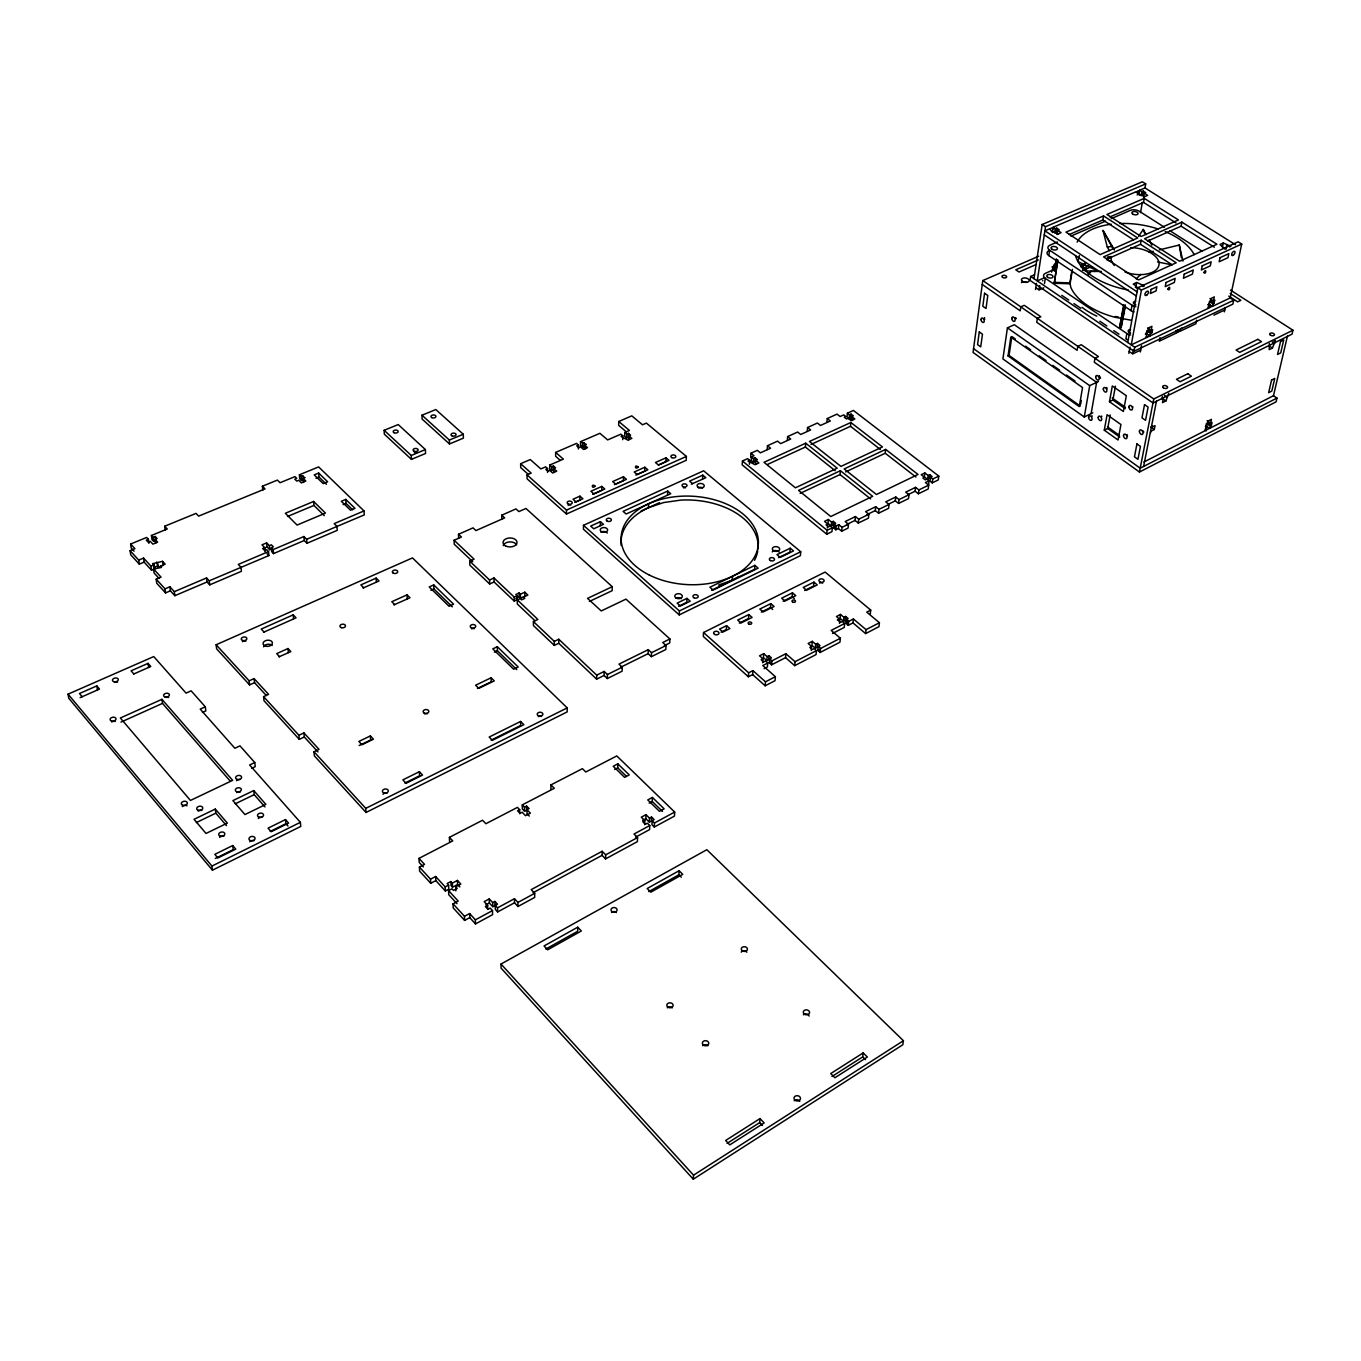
<?xml version="1.0" encoding="UTF-8"?>
<svg xmlns="http://www.w3.org/2000/svg" width="1361" height="1361" viewBox="0 0 1361 1361"><rect width="100%" height="100%" fill="white"/><g stroke="black" fill="none" stroke-linecap="round" stroke-linejoin="round"><path stroke-width="1.5" d="M547.564 472.437L547.564 468.541L545.642 466.84L540.844 468.916L530.28 459.559L520.651 463.71L520.685 467.606L528.221 474.326M549.742 465.054L549.742 468.95L551.664 470.651L553.451 469.885L553.451 465.972L551.681 466.755L549.742 465.054L563.369 459.133L555.662 452.396L576.52 443.397L578.442 445.064L578.408 448.943M550.933 788.972L550.933 784.906L582.423 768.659L585.791 771.993L616.788 755.933L674.682 812.058L674.478 816.09L654.301 827.029L651.936 824.715L652.106 820.683L654.131 819.577L651.545 817.042L649.503 818.131L649.35 822.18L651.375 821.091L651.545 817.042M551.664 470.651L551.681 466.755M553.791 472.539L553.808 468.626L555.577 467.861L553.451 465.972M554.318 641.388L558.776 639.245L558.759 643.26L554.318 645.403L554.318 641.388L533.41 621.569L537.867 619.459L515.887 598.483L519.119 596.969L519.085 592.988L515.836 594.485L517.163 595.727L517.214 599.725L514.254 601.103L494.077 581.981L494.009 577.983L489.586 580.007L489.671 583.988L494.077 581.981M555.662 452.396L555.645 456.292L560.273 460.341M626.264 431.76L618.66 425.347L618.745 421.485L631.793 415.854L642.494 424.802L646.39 423.101L686.386 456.428L686.216 460.307L566.448 514.033L566.482 510.103L527.064 474.904L531.198 473.101L520.651 463.71M249.573 684.906L249.148 680.84L254.099 678.595L254.524 682.661L249.573 684.906L216.603 648.823L216.144 644.757L412.485 557.908L567.214 707.89L567.18 711.905L366.041 812.449L314.357 755.865L314.017 751.782L319.035 749.367L303.928 732.916L298.927 735.28L299.284 739.363L304.286 736.981L303.928 732.916M579.939 496.153L582.916 498.772L576.026 501.852L573.049 499.215L579.939 496.153L579.888 500.065L574.733 502.379M580.535 441.662L580.501 445.54L586.285 448.279L584.549 449.045L584.601 445.149L586.336 444.401L580.535 441.662L599.895 433.308L607.652 439.909L620.871 434.176L622.828 435.826L622.726 439.688M582.423 447.208L582.474 443.329M577.727 927.198L581.334 930.992L547.632 949.808L544.043 945.963L577.727 927.198L577.676 931.264L545.829 949.042M584.158 446.459L584.209 442.563M583.495 525.295L583.444 529.225L679.224 614.9L800.404 555.662L800.727 551.749L703.637 470.804L583.495 525.295L679.394 610.953L679.224 614.9M596.713 675.141L604.165 671.449L604.08 675.464L596.645 679.156L596.713 675.141L558.776 639.245M600.32 525.601L600.405 521.671L590.691 526.095L593.719 528.783L603.433 524.359L600.405 521.671M601.817 486.404L604.811 489.007L593.889 493.873L590.912 491.27L601.817 486.404L601.749 490.317L592.664 494.366M649.503 818.131L645.982 814.678L641.286 817.195L644.808 820.666L642.783 821.755L645.369 824.307L647.411 823.218L649.758 825.532L634.022 834.038L637.56 837.559L637.424 841.608L605.577 858.893L602.072 855.337L602.157 851.271L531.198 889.652L534.686 893.326L534.703 897.409L517.98 906.494L514.509 902.785L514.458 898.702L497.565 907.838L497.65 911.921L514.509 902.785M501.801 519.136L501.75 515.19L515.955 508.912L518.881 511.583L525.958 508.47L612.246 586.693L587.561 598.381L601.222 610.953L625.958 599.129L669.901 638.972L662.722 642.528L666.005 645.522L665.835 649.503L651.375 656.683L651.528 652.685L648.244 649.673L618.966 664.134L622.249 667.196L622.13 671.194L607.346 678.544L607.431 674.529L604.165 671.449M605.577 858.893L605.679 854.844L602.157 851.271M612.246 586.693L612.161 590.674L589.398 601.46M623.457 476.758L626.451 479.344L615.648 484.159L612.671 481.573L623.457 476.758L623.355 480.654L614.372 484.669M624.835 432.458L624.733 436.337L626.672 437.97L628.374 437.238L628.493 433.359L626.775 434.108L624.835 432.458L629.428 430.467L618.745 421.485M626.281 776.212L617.741 767.876L617.843 763.844L613.216 766.26L624.631 777.386L629.258 774.953L617.843 763.844M626.672 437.97L626.775 434.108M628.816 439.79L628.918 435.928L630.636 435.18L628.493 433.359M644.842 467.231L647.853 469.783L637.169 474.547L634.192 471.995L644.842 467.231L644.723 471.127L635.842 475.091M621.177 545.489A68.611 44.284 2.7 0 1 648.448 507.704L648.568 503.791M651.375 656.683L648.108 653.671L648.244 649.673M644.672 824.715L644.808 820.666M649.35 822.18L645.829 818.727L645.982 814.678M649.758 825.532L649.605 829.581L635.638 837.151M662.484 811.445L652.242 801.476L652.412 797.444L647.751 799.928L659.473 811.343L664.134 808.842L652.412 797.444M666.005 457.806L669 460.341L658.452 465.054L655.458 462.502L666.005 457.806L665.852 461.685L658.826 464.833M667.536 494.979L667.69 491.083L623.1 511.362L626.128 514.016L670.752 493.686L667.69 491.083M654.301 827.029L654.454 822.997L652.106 820.683M669.901 638.972L669.731 642.953L664.355 645.624M686.965 598.364L690.197 601.222L680.381 606.002L677.149 603.127L686.965 598.364L686.761 602.311L678.612 606.274M681.317 877.199L678.884 874.783L679.088 870.734L647.173 888.529L650.796 892.187L682.746 874.34L679.088 870.734M702.565 479.021L702.769 475.142L689.602 481.131L692.664 483.699M870.274 614.015L870.717 610.085L825.14 572.079L703.535 632.508L703.314 636.472L748.38 676.774L752.633 674.597L752.922 670.616L748.669 672.81L748.38 676.774M726.57 625.635L729.887 628.561L722.878 632.065L719.561 629.122L726.57 625.635L726.315 629.582L721.075 632.202M693.293 1179.204L693.549 1175.172L501.018 964.047L706.835 849.706L903.415 1040.723L902.836 1044.738L693.293 1179.204L501.086 968.13L501.018 964.047M718.591 585.077L732.252 580.177L732.507 576.247M749.435 464.203L749.69 460.341L747.631 458.657L742.443 461.022L742.204 464.884L826.756 534.21L831.962 531.675L832.337 527.779L830.159 525.992L828.475 526.809L826.076 524.853L827.76 524.036L824.494 521.382L828.373 519.511L831.622 522.165L831.248 526.061L832.932 525.244L833.306 521.365L831.622 522.165M750.694 457.109L750.949 453.247L757.328 450.338L760.408 452.839L770.564 448.211L767.485 445.727L777.573 441.134L780.67 443.618L790.707 439.042L787.628 436.575L797.614 432.032L800.71 434.482L810.646 429.957L807.549 427.524L817.417 423.033L820.513 425.449L830.346 420.974L827.25 418.559L837.015 414.118L840.128 416.517L843.735 414.884L845.81 416.483L844.228 417.198L846.508 418.967L848.09 418.252L851.203 420.651L854.861 418.984L851.731 416.585L853.313 415.854L851.033 414.101L849.451 414.816L849.077 418.627L850.659 417.912L851.033 414.101M750.949 453.247L754.028 455.748L751.476 456.905L751.204 460.784L753.262 462.451L754.93 461.685L755.185 457.823L753.535 458.589L753.262 462.451M755.525 464.288L755.797 460.426L757.465 459.678L755.185 457.823M748.805 614.56L752.123 617.452L741.047 622.998L737.713 620.072L748.805 614.56L748.516 618.506L739.295 623.117M754.879 565.376L758.128 568.166L713.113 590.062L709.881 587.237L754.879 565.376L754.589 569.306L711.531 590.266M767.196 449.589L767.485 445.727M762.636 662.756L762.943 658.792L759.54 655.798L763.742 653.637L767.145 656.648L766.838 660.612L768.659 659.677L768.965 655.713L767.145 656.648M763.742 653.637L763.436 657.601L766.838 660.612M772.674 609.473L770.462 607.55L770.768 603.621L759.812 609.065L763.147 611.957L774.103 606.479L770.768 603.621M762.943 658.792L761.122 659.728L763.606 661.939L765.443 661.004L767.723 663.011L762.789 665.546L775.379 676.689L775.055 680.653L765.171 685.791L765.494 681.81L752.922 670.616M767.723 663.011L767.4 666.975L764.133 668.676M771.602 664.814L771.925 660.851L785.875 653.688L785.535 657.652L771.602 664.814L769.339 662.807L769.645 658.843L771.466 657.907L768.965 655.713M787.321 440.42L787.628 436.575M790.231 548.211L793.497 550.95L780.227 557.398L776.961 554.659L790.231 548.211L789.907 552.124L778.56 557.653M794.365 598.636L792.136 596.73L792.476 592.801L781.656 598.194L784.991 601.052L795.811 595.642L792.476 592.801M835.178 470.719L805.389 447.037L805.712 443.193L764.014 462.315L795.402 487.816L837.202 468.184L805.712 443.193M807.226 431.352L807.549 427.524M815.715 644.331L817.485 643.413L817.11 647.377L815.341 648.295L815.715 644.331L812.279 641.371L808.162 643.498L811.598 646.458L809.812 647.377L812.33 649.571L814.116 648.636L816.413 650.626L816.039 654.59L794.688 665.648L795.028 661.684L785.875 653.688M762.398 1125.513L759.659 1122.621L760.016 1118.589L725.651 1140.484L729.768 1144.89L764.15 1122.927L760.016 1118.589M826.91 422.386L827.25 418.559M813.929 582.117L817.263 584.924L806.563 590.266L803.228 587.442L813.929 582.117L813.555 586.047L804.657 590.487M811.224 650.422L811.598 646.458M812.279 641.371L811.905 645.335L815.341 648.295M826.756 534.21L827.114 530.314L742.443 461.022M827.386 527.932L827.76 524.036M828.373 519.511L827.998 523.407L831.248 526.061M843.905 617.333L845.64 616.448L845.232 620.378L843.497 621.279L843.905 617.333L840.469 614.457L836.454 616.516L839.873 619.408L838.121 620.293L840.639 622.436L842.391 621.535L844.671 623.474L831.163 630.415L840.366 638.241L839.958 642.188L820.156 652.446L817.859 650.473L818.233 646.509L820.02 645.59L817.485 643.413M820.156 652.446L820.53 648.499L818.233 646.509M835.824 529.786L836.198 525.89L838.784 524.648L838.393 528.527L835.824 529.786L833.647 528.017L834.021 524.121L835.688 523.304L833.306 521.365M870.632 498.909L840.026 474.564L840.4 470.702L798.584 490.385L830.754 516.534L872.673 496.323L840.4 470.702M928.134 475.465L924.851 472.947L924.374 476.792L927.641 479.31L928.134 475.465L929.716 474.7L932.132 476.571L930.55 477.337L930.056 481.182L932.251 482.866L938.29 479.94L938.784 476.095L853.432 410.461L847.376 413.217L847.001 417.027L849.077 418.627M880.38 449.47L850.489 426.299L850.863 422.488L809.455 441.474L840.962 466.415L882.455 446.935L850.863 422.488M851.731 416.585L851.357 420.396L852.939 419.681L850.659 417.912M875.701 506.717L875.276 510.596L878.56 513.216L878.985 509.337L875.701 506.717L865.596 511.634L868.879 514.254L868.454 518.133L858.298 523.083L858.706 519.204L855.423 516.568L845.198 521.535L848.481 524.189L848.09 528.068L841.676 531.198L842.051 527.319L838.784 524.648M839.465 623.338L839.873 619.408M843.497 621.279L840.077 618.387L840.469 614.457M858.298 523.083L855.031 520.446L855.423 516.568M844.671 623.474L844.262 627.404L832.473 633.477M848.294 625.328L848.703 621.399L853.398 618.983L852.973 622.913L848.294 625.328L845.998 623.406L846.423 619.459L848.158 618.575L845.64 616.448M845.657 471.91L885.228 453.247L885.654 449.402L918.029 474.462L876.433 494.502L844.143 468.95L885.654 449.402M852.973 622.913L865.63 633.58L866.072 629.65L879.427 622.726L866.736 612.127L870.717 610.085M895.759 496.986L895.3 500.848L898.583 503.434L899.043 499.572L895.759 496.986L885.756 501.835L889.039 504.438L888.597 508.316L878.56 513.216M879.427 622.726L878.968 626.655L865.63 633.58M915.579 487.357L915.102 491.219L918.386 493.788L918.862 489.926L915.579 487.357L905.694 492.155L908.978 494.741L908.519 498.602L898.583 503.434M928.593 484.652L929.07 480.807L926.875 479.106L925.293 479.872L922.877 478.017L924.476 477.252L921.193 474.717L924.851 472.947M929.716 474.7L929.24 478.545L927.641 479.31M929.07 480.807L925.412 482.594L928.695 485.145L928.219 488.99L918.386 493.788M932.251 482.866L932.744 479.021L938.784 476.095M831.962 1076.5L862.67 1056.919L863.18 1052.904L867.348 1057.021L834.888 1077.759L830.737 1073.574L863.18 1052.904M1038.715 256.225L982.795 280.553L973.047 352.431L1139.446 472.029L1276.074 401.835L1276.958 398.075L1273.454 395.728L1209.453 428.494L1205.965 426.095L1206.509 423.56L1207.922 422.829L1211.409 425.244L1212.022 422.454L1210.592 423.169L1207.105 420.77M1091.114 413.642L1096.643 382.339L1014.336 324.718L1007.429 327.848L1002.904 358.93L1084.258 417.01L1092.832 412.808M1008.042 355.901L1010.815 337.018L1082.539 387.562L1079.256 406.599L1008.042 355.901L1009.062 355.425L1011.852 336.541L1015.255 338.94M1034.547 274.735L1030.668 276.436L1030.073 280.4L1134.019 351.257L1232.862 304.149L1233.712 300.22L1230.174 297.94L1212.311 306.446L1208.806 304.149M1033.952 278.682L1042.169 224.497L1142.338 181.796L1145.707 183.905L1144.975 188.005L1139.548 190.268L1138.834 194.283M1035.5 289.553L1036.436 283.36M1145.707 183.905L1045.52 226.709L1037.252 280.91L1043.87 278.001M1039.089 289.74L1039.719 285.606M1044.482 283.581L1045.299 278.29A6.397 3.522 8.1 0 1 1045.469 273.289L1054.996 269.087M1134.019 311.958A6.635 3.675 9.4 0 1 1131.059 310.665L1048.821 255.613L1049.654 250.22A6.448 3.505 8.1 0 1 1049.79 245.269L1057.48 241.935M1143.546 197.243L1144.278 193.228L1147.646 195.355L1144.363 196.767L1140.977 194.64L1139.548 195.252L1136.265 191.663L1053.023 227.321L1052.393 231.404L1058.586 233.854M1054.639 232.884L1055.268 228.801L1056.765 228.155L1059.232 229.788L1057.735 230.417L1057.089 234.5L1061.104 232.646L1057.735 230.417M1056.136 232.238L1056.765 228.155M1051.56 272.132L1054.112 264.612L1057.514 263.115M1052.716 270.397L1055.064 264.221M1056.323 258.811L1054.384 271.145L1056.238 260.019M1123.454 308.096L1121.583 318.474L1114.948 317.249A62.402 34.229 9.2 0 1 1070.869 287.511L1070.086 283.803L1054.265 283.258L1057.667 259.679M1054.265 283.258L1057.854 260.563M1071.566 272.591L1069.882 282.901L1054.094 282.356M1070.086 283.803L1072.434 269.376M1082.829 270.448L1082.301 265.616L1083.747 264.97M1086.588 266.365L1083.305 264.187L1082.88 266.79L1086.163 268.968L1086.588 266.365L1088.034 265.735M1069.083 234.602L1102.869 219.989L1103.55 215.94L1137.728 237.971L1100.13 254.626L1065.969 232.136L1103.55 215.94M1080.634 404.183L1081.28 400.389M1084.258 417.01L1089.719 385.656L1098.378 381.505M1143.223 191.067L1141.794 191.68L1141.079 195.695L1142.491 195.082L1143.223 191.067L1145.69 192.616L1144.278 193.228M1125.36 306.31L1121.073 327.712L1119.559 327.44L1123.693 304.575M1140.518 212.622L1142.372 202.364M1109.964 216.909L1143.529 202.398L1144.261 198.366L1178.456 219.955L1141.113 236.491L1106.918 214.477L1144.261 198.366M1121.073 327.712L1125.224 304.847M1104.281 430.178L1107.088 414.714L1120.937 424.53L1118.044 440.011L1104.281 430.178L1107.701 428.494L1110.168 414.952M1109.453 401.699L1112.311 385.946L1126.33 395.728L1123.369 411.498L1109.453 401.699L1112.89 400.015L1115.408 386.235M1106.629 259.322L1140.45 244.282L1141.198 240.216L1176.21 262.792L1138.579 279.924L1103.584 256.889L1141.198 240.216M1125.887 338.889L1126.874 333.547L1045.299 278.29M1131.059 310.665L1132.063 305.238L1049.654 250.22M1135.942 286.61L1136.707 282.493L1144.363 285.861L1142.849 286.542M1127.759 342.479L1137.847 287.715L1238.153 241.799L1241.725 244.044L1230.208 297.957M1128.864 353.384L1130.021 347.123M1241.725 244.044L1141.42 290.08L1131.246 344.86L1146.66 337.562L1146.234 332.662L1147.714 331.965L1148.48 327.95L1151.899 326.334L1151.117 330.349L1147.612 328.001M1132.743 353.673L1133.526 349.505M1134.019 351.257L1134.751 347.259L1233.712 300.22M1140.314 351.955L1141.488 345.711M1151.117 330.349L1152.597 329.651L1152.035 332.594L1148.531 330.23L1147.068 330.927L1146.557 333.598L1150.062 335.946L1209.027 307.994L1208.772 303.112L1210.184 302.448L1211.018 298.467L1214.301 296.919L1213.468 300.9L1209.963 298.62M1150.062 335.946L1150.572 333.292L1152.035 332.594M1147.544 241.118L1181.127 226.181L1181.909 222.132L1216.938 244.248L1179.579 261.261L1144.567 238.719L1181.909 222.132M1159.98 337.664L1159.3 341.186L1176.55 332.952L1177.078 330.315L1175.632 331.012M1139.446 472.029L1153.771 398.96L1292.95 330.23L1230.497 290.08M1143.614 466.466L1156.459 401.24M1150.521 432.934L1150.845 431.233L1154.264 429.515L1155.047 425.619L1151.61 427.337L1151.95 425.636M1162.362 396.459L1161.784 399.385L1163.281 398.654L1162.498 402.618L1165.918 400.917L1168.793 393.295M1196.625 320.209L1195.911 323.731L1179.885 331.369L1180.412 328.733L1181.858 328.052M1222.45 247.073L1223.284 243.007L1230.871 246.239L1229.442 246.885M1212.311 306.446L1214.88 300.22L1213.468 300.9M1225.989 249.301L1226.839 245.252M1224.339 311.839L1225.223 307.722M1209.453 428.494L1211.409 425.244M1210.592 423.169L1211.426 419.358L1208.143 421.025L1207.326 424.836L1205.914 425.568L1206.186 430.161L1143.869 462.042M1119.559 327.44L1121.583 318.474M1269.354 343.567L1269.201 349.658L1272.416 348.076L1275.359 340.607L1273.964 341.288M1079.324 255.596L1077.946 261.567L1097.119 270.669M1273.471 395.745L1287.472 335.963M1292.95 330.23L1292.031 334.143L1152.988 402.958L1094.295 362.23L1094.993 358.249L1098.463 356.616L1081.263 344.707L1077.793 346.34L1077.112 350.304L1036.759 322.302L1037.371 318.338L1040.825 316.773L1024.255 305.306L1020.784 306.854L1020.206 310.818L982.268 284.483M1138.545 236.406L1143.274 229.431L1146.132 234.67M1088.528 274.701L1091.012 271.4L1101.389 271.434M1136.282 278.903L1140.62 274.514M1088.051 274.003L1091.012 271.4M693.549 1175.172L903.415 1040.723M727.063 1143.41L759.659 1122.621M648.789 891.591L678.884 874.783M469.766 917.637L464.611 920.41L464.492 916.327L469.63 913.554L469.766 917.637L475.499 923.915L492.563 914.677L492.478 910.594L490.164 908.093L487.953 909.284L485.418 906.545L487.629 905.354L484.176 901.628L489.262 898.906L492.716 902.615L492.801 906.698L494.996 905.507L494.911 901.424L492.716 902.615M533.087 892.714L602.072 855.337M517.98 906.494L517.946 902.411L534.686 893.326M605.679 854.844L637.56 837.559M497.65 911.921L495.336 909.42L495.251 905.354L497.463 904.163L494.911 901.424M475.499 923.915L475.397 919.832L492.478 910.594M654.454 822.997L674.682 812.058M485.962 904.81L489.348 902.972L489.262 898.906M642.715 820.411L645.829 818.727M649.146 803.143L652.242 801.476M464.611 920.41L453.213 907.923L453.06 903.84L458.198 901.084L448.569 890.587L451.988 888.784L453.451 890.383L457.211 888.393L455.731 886.794L460.835 884.089L457.449 880.431L452.345 883.119L452.498 887.202L457.585 884.514L457.449 880.431M448.603 885.092L448.756 889.175L445.353 890.979L445.183 886.896L448.603 885.092L447.14 883.51L450.882 881.537L452.345 883.119M435.656 876.501L435.826 880.601L430.722 883.272L430.535 879.189L435.656 876.501L445.183 886.896M430.722 883.272L419.613 871.125L419.426 867.042L424.53 864.388L419.018 858.366L452.737 840.894L449.402 837.355L482.543 820.241L485.894 823.728L517.452 807.379L519.681 809.693L519.732 813.742M614.662 769.492L617.741 767.876M524.563 811.241L524.529 807.175L526.622 806.086L526.656 810.152L524.563 811.241L522.335 808.944L522.284 804.878L554.301 788.291L550.933 784.906M765.494 681.81L775.379 676.689M519.681 809.693L517.571 810.782L520.038 813.317L522.148 812.228L525.516 815.681L530.382 813.163L526.996 809.71L529.106 808.604L526.622 806.086M795.028 661.684L816.413 650.626M820.53 648.499L840.366 638.241M817.859 650.473L819.645 649.554M769.339 662.807L771.143 661.871M845.998 623.406L847.75 622.504L845.232 620.378M837.389 619.765L840.077 618.387M1276.958 398.075L1140.195 468.201L973.557 348.654M761.343 612.11L770.462 607.55M783.136 601.239L792.136 596.73M404.915 783.051L419.528 775.787L419.341 771.704L402.873 779.887L406.054 783.273L422.539 775.072L419.341 771.704M491.117 740.18L520.634 725.498L520.582 721.449L489.177 737.05L492.41 740.316L523.832 724.681L520.582 721.449M366.041 812.449L365.769 808.366L567.214 707.89M620.701 667.247L648.108 653.671M212.435 870.189L300.764 826.433L300.373 822.333L249.641 764.984L254.779 762.551L239.978 745.862L234.858 748.261L200.22 709.115L205.307 706.801L191.135 690.844L186.066 693.123L153.742 656.563L68.05 694.161L68.748 698.261L212.435 870.189L211.925 866.072L68.05 694.161M607.431 674.529L622.249 667.196M651.528 652.685L666.005 645.522M215.344 858.468L233.207 849.655L232.714 845.555L214.817 854.351L217.879 857.974L235.776 849.145L232.714 845.555M270.227 831.418L285.895 823.677L285.504 819.577L268.049 828.168L271.145 831.707L288.6 823.099L285.504 819.577M211.925 866.072L300.373 822.333M846.508 524.58L855.031 520.446M866.855 514.679L875.276 510.596M888.648 504.08L895.3 500.848M908.519 494.417L915.102 491.219M842.051 527.319L848.481 524.189M858.706 519.204L868.879 514.254M878.985 509.337L889.039 504.438M899.043 499.572L908.978 494.741M918.862 489.926L928.695 485.145M679.394 610.953L800.727 551.749M827.114 530.314L832.337 527.779M833.647 528.017L835.314 527.2L832.932 525.244M359.134 745.539L370.617 739.993L370.345 735.927L358.862 741.456L361.941 744.756L373.441 739.193L370.345 735.927M477.439 688.445L491.185 681.81L491.1 677.778L475.618 685.229L478.766 688.36L494.247 680.891L491.1 677.778M215.31 809.063L194.045 819.305L206.021 833.459L227.338 823.099L215.31 809.063L215.821 813.163L226.504 825.651M253.758 790.554L232.884 800.608L244.946 814.558L265.888 804.385L253.758 790.554L254.201 794.654L264.97 806.937M196.358 822.554L215.821 813.163M235.249 803.807L254.201 794.654M1140.671 350.083L1132.709 353.877L1129.222 351.495M1213.927 315.14L1224.73 309.968M497.326 646.713L492.784 648.874L513.641 669.221L518.218 667.009L497.326 646.713L497.411 650.745L516.772 669.595M494.366 652.174L497.411 650.745M251.802 768.267L255.222 766.634L254.779 762.551M800.149 493.38L840.026 474.564M520.446 598.228L524.853 596.169L524.819 592.188L520.412 594.23L520.446 598.228L519.119 596.969M514.254 601.103L514.22 597.105L517.163 595.727M767.519 464.441L805.389 447.037M811.003 444.452L850.489 426.299M299.284 739.363L264 700.711L263.592 696.645L268.559 694.348L254.099 678.595M1136.707 282.493L1133.237 284.075L1136.775 286.422L1135.278 287.103L1137.881 288.821M1223.284 243.007L1220 244.521L1224.73 249.046M749.69 460.341L748.023 461.107L755.049 464.713L758.894 462.961L755.797 460.426M640.98 511.107L659.524 502.651M202.432 712.432L205.817 710.884L205.307 706.801M691.303 484.159L705.832 477.711L702.769 475.142M278.937 656.853L290.88 651.596L287.988 648.534L276.674 653.637L279.549 656.717M393.907 604.896L410.001 597.751L407.058 594.859L391.781 601.732L394.724 604.658M430.893 590.283L433.904 588.922L433.751 584.924L429.225 586.948L449.062 606.274L453.587 604.199L433.751 584.924M120.993 722.096L162.486 703.399L230.349 781.265M161.925 699.316L120.363 717.996L190.438 800.455L232.646 780.346L161.925 699.316L162.486 703.399M489.671 583.988L469.817 565.138L469.715 561.157L474.121 559.184L454.115 540.249L461.413 537.017L458.504 534.278L473.033 527.864L475.942 530.586L504.676 517.878L501.75 515.19M566.482 510.103L686.386 456.428M263.524 632.27L296.052 617.843L293.21 614.866L261.244 629.054L264.068 632.048M363.03 588.054L379.038 580.96L376.146 578.102L360.869 584.89L363.744 587.765M1043.836 287.817L1039.055 289.927L1035.789 287.698M1086.163 268.968L1091.488 266.603M1051.985 267.062L1055.864 265.361M80.146 697.615L99.506 689.074L96.818 685.893L79.465 693.515L82.153 696.713M133.582 674.069L150.782 666.482L148.043 663.368L131.098 670.82L133.837 673.95M1038.307 259.968L1015.765 269.801L1018.998 272.013L1035.908 264.612M547.564 468.541L545.795 469.307L547.922 471.195L549.708 470.413L552.6 472.982L556.717 471.195L553.808 468.626M622.828 435.826L621.109 436.575L627.914 440.13L631.861 438.395L628.918 435.928M578.442 445.064L576.707 445.813L578.833 447.65L580.569 446.901L583.478 449.402L587.493 447.667L584.601 445.149M1070.937 236.116L1105.506 221.128M1111.274 218.628L1130.481 210.309A6.312 3.317 8.9 0 1 1139.31 211.261L1164.421 227.236M169.887 586.795L170.414 590.827L174.854 595.693L207.025 581.981L209.713 584.856L241.407 571.314L240.982 567.282L238.277 564.441L268.508 551.579L268.883 555.577L209.237 580.824L206.549 577.932L174.344 591.644L169.887 586.795L165.021 588.854L156.192 579.191L161.04 577.149L153.589 569.017L161.5 567.418L160.36 566.176L165.174 564.169L162.554 561.327L153.044 563.573L154.729 568.847L151.513 570.191L144.113 562.127L143.568 558.095L138.72 560.103L130.112 550.678L134.926 548.687L130.639 544.009L146.648 537.442L148.366 539.296L148.91 543.328M271.349 547.734L271.724 551.732L273.527 553.604L304.218 540.521L306.974 543.277L337.222 530.348L336.95 526.367L334.177 523.628L364.016 510.936L364.272 514.9L306.65 539.279L303.894 536.523L273.17 549.589L271.349 547.734L273.357 546.867L271.349 544.825L269.342 545.676L266.62 542.903L261.975 544.859L264.697 547.649L265.089 551.664M264.697 547.649L262.69 548.5L264.68 550.559L266.688 549.708L268.508 551.579M263.915 548.211L267.011 546.901L269.716 549.691L271.724 548.84M156.192 579.191L156.719 583.24L165.549 592.903L170.414 590.827M345.779 499.419L341.339 501.29L350.509 510.222L354.966 508.334L345.779 499.419L346.051 503.383L352.601 509.763M343.091 504.642L346.051 503.383M156.6 562.093L158.267 567.367L163.082 565.359L162.554 561.327M287.545 516.482L313.932 505.424L324.258 515.632M384.142 430.297L411.277 455.459L425.398 449.572L425.551 453.485L411.447 459.372L384.346 434.193L384.142 430.297L398.212 424.564L425.398 449.572M421.978 415.207L449.368 440.045L463.284 434.244L463.386 438.157L449.487 443.958L422.148 419.103L421.978 415.207L435.826 409.559L463.284 434.244M143.568 558.095L150.969 566.159L154.184 564.815L154.729 568.847M153.589 567.605L157.127 566.125M313.625 501.46L285.317 513.284L297.055 525.074L325.449 513.097L313.625 501.46L313.932 505.424M130.112 550.678L130.673 554.71L139.281 564.135L144.113 562.127M316.007 478.238L318.967 477.013L326.419 484.278M148.366 539.296L146.29 540.147L148.196 542.188L150.271 541.338L152.857 544.145L157.638 542.171L155.052 539.381L157.11 538.531L155.222 536.489L153.147 537.34L151.428 535.485L167.284 528.987L164.698 526.231L196.018 513.403L198.638 516.125L265.038 488.888L262.384 486.234L277.406 480.093L280.06 482.73L294.98 476.605L296.749 478.357L294.81 479.157L296.766 481.079L298.705 480.28L301.376 482.9L305.834 481.062L303.163 478.443L305.085 477.66L299.42 474.785L318.61 466.908L364.016 510.936M318.661 473.05L314.238 474.887L323.203 483.614L327.627 481.777L318.661 473.05L318.967 477.013M151.428 535.485L151.956 539.5L153.691 541.355L155.749 540.504L155.222 536.489M299.42 474.785L299.743 478.749L301.53 480.484L303.452 479.701M648.448 507.704L663.76 502.532L680.721 500.116A68.611 44.284 2.7 0 1 757.992 549.01M1149.296 252.312L1153.294 251.343M1159.3 249.88L1179.289 245.014L1182.913 261.091M1112.345 246.358L1102.971 230.451L1107.293 246.97L1112.345 246.358L1114.37 250.05M1084.972 270.771L1095.316 271.383M1115.322 316.484L1118.521 317.079M1123.097 318.746L1131.263 320.243M1157.53 261.941L1171.889 264.851M1106.765 259.747L1112.243 262.333M1144.975 187.937L1235.516 244.759M1139.548 190.268L1141.794 191.68M1143.529 202.398L1175.972 222.915M1181.127 226.181L1214.352 247.209M1169.797 230.655L1202.086 251.19M1230.208 293.466L1240.875 300.322L1237.659 301.853L1228.796 296.137M1102.869 219.989L1133.577 239.842M1140.45 244.282L1171.906 264.629M1214.284 303.129L1210.78 300.849L1209.351 301.513L1212.855 303.792M1272.331 341.934L1274.696 343.482M1268.843 345.745L1272.416 348.076M1053.023 227.321L1055.268 228.801M1057.633 234.143L1054.265 231.914L1052.768 232.561L1049.569 228.801L1044.891 230.809L1137.081 291.849M1042.169 224.497L1045.52 226.709M1137.847 287.715L1141.42 290.08M1044.278 234.892L1136.316 295.983M1147.068 330.927L1150.572 333.292M1061.801 295.354L1068.725 300.049M1073.931 303.588L1080.855 308.284M1099.909 321.23L1106.833 325.942M1113.757 330.655L1118.963 334.177M1030.668 276.436L1134.751 347.259M1206.509 423.56L1209.997 425.959M1164.335 395.302L1166.717 396.953M1162.362 398.45L1165.918 400.917M982.795 280.553L1153.771 398.96M1112.209 398.075L1125.496 407.381M1112.89 400.015L1125.275 408.708M1150.743 427.048L1154.264 429.515M1007.429 327.848L1089.719 385.656M1025.513 346.17L1030.634 349.777M1039.175 355.782L1046.014 360.597M1052.836 365.411L1059.675 370.226M1066.497 375.041L1075.037 381.046M1009.062 355.425L1080.294 406.088M1107.429 426.844L1119.491 435.435M1107.701 428.494L1119.746 437.068M847.376 413.217L849.451 414.816M930.55 477.337L932.744 479.021M885.228 453.247L915.936 477.048M751.476 456.905L753.535 458.589M834.021 524.121L836.198 525.89M838.393 528.527L841.676 531.198M853.398 618.983L866.072 629.65M846.423 619.459L848.703 621.399M785.535 657.652L794.688 665.648M769.645 658.843L771.925 660.851M752.633 674.597L765.171 685.791M703.535 632.508L748.669 672.81M566.448 514.033L527.081 478.817L527.064 474.904M524.819 592.188L527.881 595.063L523.475 597.122L524.802 598.364L521.552 599.878L520.225 598.619L517.282 599.997L517.316 603.995L534.941 620.684M519.085 592.988L520.412 594.23M604.08 675.464L607.346 678.544M494.009 577.983L514.22 597.105M472.692 561.702L454.234 544.23L454.115 540.249M558.759 643.26L596.645 679.156M469.715 561.157L489.586 580.007M554.318 645.403L533.427 625.567L533.41 621.569M433.904 588.922L452.294 606.819M862.67 1056.919L865.443 1059.675M522.284 804.878L524.529 807.175M529.276 816.073L527.03 813.759L526.996 809.71M267.079 553.706L268.883 555.577M514.458 898.702L517.946 902.411M495.251 905.354L497.565 907.838M489.348 902.972L492.801 906.698M457.585 884.514L459.831 886.947M452.498 887.202L451.035 885.62L450.882 881.537M153.044 563.573L154.184 564.815M469.63 913.554L475.397 919.832M134.058 551.154L131.217 548.041L130.639 544.009M159.101 578.476L154.116 573.049L153.589 569.017M254.524 682.661L266.348 695.556M304.286 736.981L317.998 751.952M423.339 866.957L419.205 862.449L419.018 858.366M435.826 880.601L445.353 890.979M456.973 903.67L448.722 894.67L448.569 890.587M216.144 644.757L249.148 680.84M263.592 696.645L298.927 735.28M314.017 751.782L365.769 808.366M419.426 867.042L430.535 879.189M453.06 903.84L464.492 916.327M285.895 823.677L287.971 826.025M1102.971 230.451L1113.111 248.91M1107.293 246.97L1109.3 250.662M1148.99 239.927L1151.848 245.167M1143.274 229.431L1144.601 233.258M1179.289 245.014L1181.331 257.552M96.818 685.893L97.465 689.993M148.043 663.368L148.621 667.451M138.72 560.103L139.281 564.135M150.969 566.159L151.513 570.191M153.147 537.34L153.691 541.355M165.021 588.854L165.549 592.903M155.052 539.381L155.579 543.396M157.723 563.335L158.267 567.367M174.344 591.644L174.854 595.693M164.698 526.231L165.208 530.246M206.549 577.932L207.025 581.981M209.237 580.824L209.713 584.856M262.384 486.234L262.758 490.215M266.62 542.903L267.011 546.901M273.17 549.589L273.527 553.604M269.342 545.676L269.716 549.691M287.988 648.534L288.362 652.582M293.21 614.866L293.568 618.915M303.129 475.738L303.486 482.406M306.65 539.279L306.974 543.277M301.206 476.52L301.53 480.484M303.894 536.523L304.218 540.521M376.146 578.102L376.385 582.117M407.058 594.859L407.245 598.857M411.277 455.459L411.447 459.372M449.402 837.355L449.555 841.438M455.731 886.794L455.867 890.877M449.368 440.045L449.487 443.958M458.504 534.278L458.623 538.241M487.629 905.354L487.714 909.437M794.178 1100.726A3.249 2.654 6.7 0 1 799.775 1101.372M611.548 912.465A3.045 2.314 -0.1 0 1 616.397 912.533M702.735 1045.673A3.215 2.586 2.7 0 1 707.839 1045.758M667.281 1007.803A3.147 2.484 1.4 0 1 672.283 1007.855M803.415 1014.813A3.164 2.501 6.5 0 1 809.115 1016.089M741.201 952.156A3.079 2.365 4.1 0 1 746.866 952.241M1107.071 388.668A2.45 1.565 64.2 0 1 1106.782 387.46M1132.947 407.126A2.467 1.599 63.6 0 1 1132.641 406.548M1205.183 430.467A2.416 1.412 11.2 0 1 1206.39 430.791M1205.387 426.656A2.416 1.412 11.2 0 1 1208.449 428.579A2.416 1.412 11.2 0 1 1204.944 429.242M114.647 682.405A2.926 1.905 -9.2 0 1 117.556 682.218M249.795 841.813A3.079 2.195 -8.9 0 1 253.98 840.69M166.382 697.427A2.926 1.939 -8.5 0 1 168.577 697.478M111.687 722.01A2.977 1.973 -9.8 0 1 115.277 721.449M236.508 780.755A3.011 2.076 -8.3 0 1 239.876 779.53M182.272 806.614A3.062 2.127 -9.7 0 1 187.052 805.814M198.162 811.088A3.062 2.127 -9.5 0 1 201.819 810.475M219.614 837.423A3.079 2.178 -9.5 0 1 223.799 836.283M236.695 792.595A3.011 2.093 -8.5 0 1 240.319 792M258.335 818.505A3.045 2.144 -8.4 0 1 261.737 817.246M503.213 545.625A6.992 4.491 -0.8 0 1 509.524 541.916A6.992 4.491 -0.8 0 1 516.653 544.842M242.479 641.677A2.824 1.854 -6.5 0 1 245.882 641.167M471.569 628.85A2.739 1.82 -2 0 1 474.308 628.68M538.429 716.635A2.824 1.973 -1 0 1 541.253 716.447M382.985 794.297A2.96 2.11 -5.3 0 1 386.983 793.225M424.598 713.947A2.858 1.973 -3.6 0 1 427.439 713.742M263.592 646.832A4.695 3.096 -6.1 0 1 267.488 644.314A4.695 3.096 -6.1 0 1 272.149 645.522M757.737 550.933A68.611 44.284 2.7 0 1 754.521 560.307M738.989 576.401A68.611 44.284 2.7 0 1 732.252 580.177M698.244 487.748A3.59 2.263 3 0 1 702.616 487.867M600.967 532.338A3.692 2.365 1.1 0 1 607.295 533.036M676.06 598.074A3.794 2.518 2.4 0 1 681.368 598.67M772.265 551.92A3.692 2.382 4.4 0 1 775.6 550.524A3.692 2.382 4.4 0 1 779.07 552.09M683.392 487.833A2.501 1.582 2.7 0 1 685.298 487.884M819.492 583.086A2.603 1.701 5.4 0 1 822.656 583.154M568.183 505.305A2.552 1.616 0.5 0 1 570.718 505.152M1042.713 280.876A6.38 3.522 8.1 0 1 1042.781 280.417M1080.6 265.803A60.837 33.481 9.3 0 1 1085.534 262.962M1107.616 256.974A60.837 33.481 9.3 0 1 1111.801 256.617M1128.337 290.012A61.466 33.191 9.2 0 1 1075.581 255.783M1077.112 242.071A61.466 33.191 9.2 0 1 1111.256 224.208M1119.695 223.51A61.466 33.191 9.2 0 1 1158.109 228.988M1165.203 231.625A61.466 33.191 9.2 0 1 1194.192 254.643M1048.821 255.613A6.431 3.505 8.1 0 1 1048.412 250.917M1135.874 306.701A6.635 3.675 9.4 0 1 1132.063 305.238M1135.857 304.813A3.317 1.837 9.4 0 1 1133.373 302.754A3.317 1.837 9.4 0 1 1135.789 301.223M1130.651 335.027A6.584 3.692 9.5 0 1 1126.874 333.547M1130.617 333.122A3.283 1.854 9.5 0 1 1128.184 331.046A3.283 1.854 9.5 0 1 1130.566 329.515M1127.248 339.638A6.567 3.709 9.5 0 1 1126.534 339.28M1130.668 247.617A24.226 13.117 9.2 0 1 1158.891 265.429A24.226 13.117 9.2 0 1 1125.054 272.013M1114.302 265.429A24.226 13.117 9.2 0 1 1111.035 258.437M1136.265 192.599A2.399 1.276 -57.2 0 1 1139.123 191.374A2.399 1.276 -57.2 0 1 1137.15 194.997M1049.977 229.192A2.45 1.344 -56.4 0 1 1052.546 228.274A2.45 1.344 -56.4 0 1 1051.577 231.506M1096.796 316.143A64.069 35.233 9.3 0 1 1082.029 307.348M1207.649 304.762A2.433 1.327 10.4 0 1 1210.712 305.408A2.433 1.327 10.4 0 1 1210.814 307.144A2.433 1.327 10.4 0 1 1207.785 307.11M1145.35 334.228A2.467 1.378 9.7 0 1 1149.024 335.657A2.467 1.378 9.7 0 1 1146.013 336.865M1081.366 265.242A64.001 35.267 9.3 0 1 1085.074 263.422M1107.225 257.909A64.001 35.267 9.3 0 1 1111.086 257.603M414.407 452.618A2.518 1.548 -1.9 0 1 416.925 452.481M1101.729 416.636A2.433 1.531 63.7 0 1 1101.644 416.041M1127.52 435.741A2.45 1.565 63.1 0 1 1127.027 434.584M1015.969 318.627A2.144 1.327 66.2 0 1 1015.527 317.606A2.382 1.48 66.2 0 0 1015.867 318.729M1100.198 377.575A2.212 1.412 64.5 0 1 1099.399 376.095M1081.212 267.522A2.348 1.293 8.5 0 1 1085.023 268.355A2.348 1.293 8.5 0 1 1082.846 269.92M1177.639 329.94A2.433 1.361 10.1 0 1 1178.813 331.608A2.433 1.361 10.1 0 1 1176.533 332.39M1021.396 282.595A3.947 2.195 7.8 0 1 1026.772 282.373M984.752 319.291A2.348 1.429 66.4 0 1 984.462 317.606M1143.835 432.032A2.467 1.582 63 0 1 1143.138 430.961M1100.556 378.12A2.45 1.565 64.5 0 1 1099.229 376.078M1092.117 416.313A2.416 1.514 63.8 0 1 1092.032 415.734M638.19 466.976C635.06 470.821 634.073 463.472 638.19 466.976M595.08 486.132C591.848 490.079 590.946 482.577 595.08 486.132M1167.874 289.161C1170.069 292.258 1170.647 283.615 1167.874 289.161M1203.907 272.506C1206.016 275.585 1206.663 267.011 1203.907 272.506M979.291 331.914L977.555 344.605L980.72 346.868L982.472 334.177L979.291 331.914M984.581 293.244L982.812 306.242L986.01 308.488L987.797 295.49L984.581 293.244M1151.1 289.4L1150.334 293.517L1156.084 290.863L1156.867 286.746L1151.1 289.4M1166.037 282.527L1165.237 286.644L1174.356 282.442L1175.155 278.342L1166.037 282.527M1136.945 443.924L1134.462 456.803L1137.949 459.303L1140.45 446.425L1136.945 443.924M1144.533 404.642L1141.981 417.844L1145.537 420.328L1148.106 407.126L1144.533 404.642M1184.223 274.156L1183.424 278.256L1192.423 274.105L1193.257 270.005L1184.223 274.156M1202.222 265.888L1201.389 269.971L1210.303 265.854L1211.137 261.788L1202.222 265.888M1220.017 257.705L1219.167 261.771L1227.979 257.705L1228.83 253.639L1220.017 257.705M1271.582 380.042L1268.639 392.683L1271.803 391.066L1274.747 378.443L1271.582 380.042M1280.548 341.509L1277.537 354.455L1280.718 352.873L1283.729 339.927L1280.548 341.509M1187.813 373.748L1176.465 379.311L1180.055 381.76L1191.402 376.163L1187.813 373.748M1257.887 339.314L1236.094 350.015L1239.684 352.38L1261.477 341.645L1257.887 339.314M794.739 1099.943A3.266 2.654 6.7 0 0 800.302 1099.382A3.266 2.654 6.7 0 0 796.695 1095.69A3.266 2.654 6.7 0 0 794.739 1099.943M612.127 911.649A3.062 2.314 -0.1 0 0 617.06 910.186A3.062 2.314 -0.1 0 0 612.926 907.685A3.062 2.314 -0.1 0 0 612.127 911.649M703.603 1045.248A3.215 2.586 2.7 0 0 708.741 1043.615A3.215 2.586 2.7 0 0 704.3 1040.842A3.215 2.586 2.7 0 0 703.603 1045.248M668.047 1007.242A3.164 2.484 1.5 0 0 673.1 1005.66A3.164 2.484 1.5 0 0 668.761 1002.972A3.164 2.484 1.5 0 0 668.047 1007.242M804.606 1014.302A3.164 2.501 6.5 0 0 809.574 1012.703A3.164 2.501 6.5 0 0 805.1 1010.015A3.164 2.501 6.5 0 0 804.606 1014.302M742.545 950.931A3.079 2.365 4.1 0 0 747.427 949.417A3.079 2.365 4.1 0 0 743.123 946.865A3.079 2.365 4.1 0 0 742.545 950.931M451.903 435.809A2.501 1.514 -1.2 0 0 456.02 434.908A2.501 1.514 -1.2 0 0 452.771 433.206A2.501 1.514 -1.2 0 0 451.903 435.809M431.794 417.606A2.484 1.497 -1.4 0 0 435.877 416.738A2.484 1.497 -1.4 0 0 432.662 415.054A2.484 1.497 -1.4 0 0 431.794 417.606M113.831 681.674A2.926 1.905 -9.1 0 0 118.288 679.7A2.926 1.905 -9.1 0 0 114.018 678.322A2.926 1.905 -9.1 0 0 113.831 681.674M250.475 840.639A3.079 2.195 -8.9 0 0 255.068 838.359A3.079 2.195 -8.9 0 0 250.458 836.828A3.079 2.195 -8.9 0 0 250.475 840.639M182.748 805.338A3.062 2.127 -9.7 0 0 187.359 803.143A3.062 2.127 -9.7 0 0 182.85 801.629A3.062 2.127 -9.7 0 0 182.748 805.338M237.12 779.428A3.011 2.076 -8.3 0 0 241.612 777.284A3.011 2.076 -8.3 0 0 237.137 775.804A3.011 2.076 -8.3 0 0 237.12 779.428M165.004 696.968A2.926 1.939 -8.5 0 0 169.41 694.978A2.926 1.939 -8.5 0 0 165.106 693.583A2.926 1.939 -8.5 0 0 165.004 696.968M111.483 721.007A2.977 1.973 -9.7 0 0 116.008 718.982A2.977 1.973 -9.7 0 0 111.67 717.553A2.977 1.973 -9.7 0 0 111.483 721.007M220.193 836.215A3.096 2.178 -9.4 0 0 224.82 833.953A3.096 2.178 -9.4 0 0 220.227 832.422A3.096 2.178 -9.4 0 0 220.193 836.215M198.196 810.305A3.062 2.127 -9.5 0 0 202.789 808.111A3.062 2.127 -9.5 0 0 198.247 806.597A3.062 2.127 -9.5 0 0 198.196 810.305M236.831 791.779A3.028 2.093 -8.4 0 0 241.356 789.618A3.028 2.093 -8.4 0 0 236.848 788.121A3.028 2.093 -8.4 0 0 236.831 791.779M259.015 817.263A3.045 2.144 -8.3 0 0 263.558 815.052A3.045 2.144 -8.3 0 0 258.998 813.521A3.045 2.144 -8.3 0 0 259.015 817.263M505.509 545.897A6.992 4.491 -0.7 0 0 516.908 543.192A6.992 4.491 -0.7 0 0 507.67 538.224A6.992 4.491 -0.7 0 0 505.509 545.897M242.632 640.504A2.824 1.854 -6.4 0 0 246.851 638.632A2.824 1.854 -6.4 0 0 242.632 637.305A2.824 1.854 -6.4 0 0 242.632 640.504M393.227 573.134A2.688 1.735 -3.1 0 0 397.667 572.079A2.688 1.735 -3.1 0 0 394.231 570.157A2.688 1.735 -3.1 0 0 393.227 573.134M471.195 627.744A2.739 1.82 -1.9 0 0 475.687 626.638A2.739 1.82 -1.9 0 0 472.114 624.631A2.739 1.82 -1.9 0 0 471.195 627.744M538.224 715.733A2.824 1.973 -1 0 0 542.835 714.508A2.824 1.973 -1 0 0 539.075 712.364A2.824 1.973 -1 0 0 538.224 715.733M383.989 793.004A2.977 2.11 -5.3 0 0 388.327 790.843A2.977 2.11 -5.3 0 0 383.768 789.363A2.977 2.11 -5.3 0 0 383.989 793.004M341.407 627.676A2.773 1.82 -4.5 0 0 345.49 625.822A2.773 1.82 -4.5 0 0 341.271 624.512A2.773 1.82 -4.5 0 0 341.407 627.676M424.071 713.011A2.858 1.973 -3.6 0 0 428.766 711.803A2.858 1.973 -3.6 0 0 425.091 709.642A2.858 1.973 -3.6 0 0 424.071 713.011M265.412 646.118A4.712 3.096 -6.1 0 0 272.421 642.987A4.712 3.096 -6.1 0 0 265.344 640.759A4.712 3.096 -6.1 0 0 265.412 646.118M649.299 575.04A68.696 44.267 2.8 0 0 758.009 547.003A68.696 44.267 2.8 0 0 661.939 499.113A68.696 44.267 2.8 0 0 649.299 575.04M698.482 487.442A3.59 2.263 3 0 0 704.215 486.098A3.59 2.263 3 0 0 699.248 483.58A3.59 2.263 3 0 0 698.482 487.442M601.613 531.743A3.692 2.365 1.1 0 0 607.584 530.331A3.692 2.365 1.1 0 0 602.583 527.694A3.692 2.365 1.1 0 0 601.613 531.743M676.23 598.108A3.794 2.518 2.5 0 0 682.303 596.594A3.794 2.518 2.5 0 0 677.08 593.821A3.794 2.518 2.5 0 0 676.23 598.108M773.865 550.848A3.692 2.382 4.4 0 0 779.683 549.419A3.692 2.382 4.4 0 0 774.494 546.765A3.692 2.382 4.4 0 0 773.865 550.848M683.001 486.626A2.518 1.582 2.7 0 0 687.016 485.69A2.518 1.582 2.7 0 0 683.562 483.938A2.518 1.582 2.7 0 0 683.001 486.626M607.21 521.127A2.569 1.633 1.2 0 0 611.361 520.157A2.569 1.633 1.2 0 0 607.891 518.337A2.569 1.633 1.2 0 0 607.21 521.127M770.411 560.562A2.586 1.684 4.4 0 0 774.494 559.558A2.586 1.684 4.4 0 0 770.87 557.687A2.586 1.684 4.4 0 0 770.411 560.562M693.957 597.751A2.637 1.752 2.8 0 0 698.176 596.696A2.637 1.752 2.8 0 0 694.518 594.757A2.637 1.752 2.8 0 0 693.957 597.751M820.037 581.896A2.603 1.701 5.4 0 0 824.12 580.858A2.603 1.701 5.4 0 0 820.428 578.952A2.603 1.701 5.4 0 0 820.037 581.896M714.695 634.447A2.688 1.803 3.2 0 0 718.965 633.341A2.688 1.803 3.2 0 0 715.24 631.351A2.688 1.803 3.2 0 0 714.695 634.447M792.731 602.106A1.752 1.157 4.9 0 0 795.505 601.392A1.752 1.157 4.9 0 0 793.021 600.099A1.752 1.157 4.9 0 0 792.731 602.106M748.873 624.053A1.786 1.191 4 0 0 751.697 623.338A1.786 1.191 4 0 0 749.213 622.011A1.786 1.191 4 0 0 748.873 624.053M671.858 457.636A2.484 1.531 2.5 0 0 675.822 456.735A2.484 1.531 2.5 0 0 672.419 455.016A2.484 1.531 2.5 0 0 671.858 457.636M568.081 503.927A2.552 1.616 0.5 0 0 572.215 502.975A2.552 1.616 0.5 0 0 568.796 501.188A2.552 1.616 0.5 0 0 568.081 503.927M1233.321 255.188A2.467 1.225 -56.6 0 0 1234.784 251.445A2.467 1.225 -56.6 0 0 1231.841 253.622A2.467 1.225 -56.6 0 0 1233.321 255.188M1146.745 295.116A2.518 1.293 -55.8 0 0 1148.174 291.305A2.518 1.293 -55.8 0 0 1145.094 293.568A2.518 1.293 -55.8 0 0 1146.745 295.116M1132.76 214.102A3.147 1.667 8.9 0 0 1137.966 213.915A3.147 1.667 8.9 0 0 1134.087 211.448A3.147 1.667 8.9 0 0 1132.76 214.102M1051.951 249.233A3.215 1.752 8.1 0 0 1057.327 249.012A3.215 1.752 8.1 0 0 1053.465 246.443A3.215 1.752 8.1 0 0 1051.951 249.233M1047.596 277.287A3.198 1.769 8.1 0 0 1052.921 277.049A3.198 1.769 8.1 0 0 1049.093 274.48A3.198 1.769 8.1 0 0 1047.596 277.287M413.914 451.154A2.518 1.548 -1.9 0 0 418.065 450.236A2.518 1.548 -1.9 0 0 414.833 448.518A2.518 1.548 -1.9 0 0 413.914 451.154M393.992 432.713A2.501 1.514 -2.1 0 0 398.127 431.828A2.501 1.514 -2.1 0 0 394.911 430.144A2.501 1.514 -2.1 0 0 393.992 432.713M1002.564 277.372A2.365 1.31 7.5 0 0 1006.545 277.202A2.365 1.31 7.5 0 0 1003.737 275.296A2.365 1.31 7.5 0 0 1002.564 277.372M1270.476 335.18A2.45 1.344 11.4 0 0 1274.44 334.993A2.45 1.344 11.4 0 0 1271.327 332.986A2.45 1.344 11.4 0 0 1270.476 335.18M1163.4 387.851A2.518 1.446 10.3 0 0 1167.534 387.647A2.518 1.446 10.3 0 0 1164.421 385.52A2.518 1.446 10.3 0 0 1163.4 387.851M1022.485 281.387A3.947 2.195 7.8 0 0 1029.086 281.115A3.947 2.195 7.8 0 0 1024.391 277.916A3.947 2.195 7.8 0 0 1022.485 281.387M981.026 319.665A2.348 1.429 66.4 0 0 983.578 322.421A2.348 1.429 66.4 0 0 983.305 318.695A2.348 1.429 66.4 0 0 981.026 319.665M1139.412 431.488A2.467 1.582 63 0 0 1142.202 434.448A2.467 1.582 63 0 0 1142.049 430.62A2.467 1.582 63 0 0 1139.412 431.488M1088.613 417.402A2.416 1.514 63.8 0 0 1091.301 420.294A2.416 1.514 63.8 0 0 1091.114 416.534A2.416 1.514 63.8 0 0 1088.613 417.402M1095.69 377.133A2.45 1.565 64.5 0 0 1098.429 380.042A2.45 1.565 64.5 0 0 1098.242 376.197A2.45 1.565 64.5 0 0 1095.69 377.133M1011.818 318.559A2.382 1.48 66.2 0 0 1014.438 321.349A2.382 1.48 66.2 0 0 1014.183 317.572A2.382 1.48 66.2 0 0 1011.818 318.559M1123.505 435.707A2.45 1.565 63.1 0 0 1126.262 438.65A2.45 1.565 63.1 0 0 1126.091 434.857A2.45 1.565 63.1 0 0 1123.505 435.707M1098.208 417.725A2.433 1.531 63.7 0 0 1100.93 420.634A2.433 1.531 63.7 0 0 1100.743 416.857A2.433 1.531 63.7 0 0 1098.208 417.725M1103.329 389.127A2.45 1.565 64.2 0 0 1106.068 392.053A2.45 1.565 64.2 0 0 1105.881 388.208A2.45 1.565 64.2 0 0 1103.329 389.127M1128.915 407.041A2.467 1.582 63.6 0 0 1131.689 410.001A2.467 1.582 63.6 0 0 1131.518 406.139A2.467 1.582 63.6 0 0 1128.915 407.041"/></g></svg>
